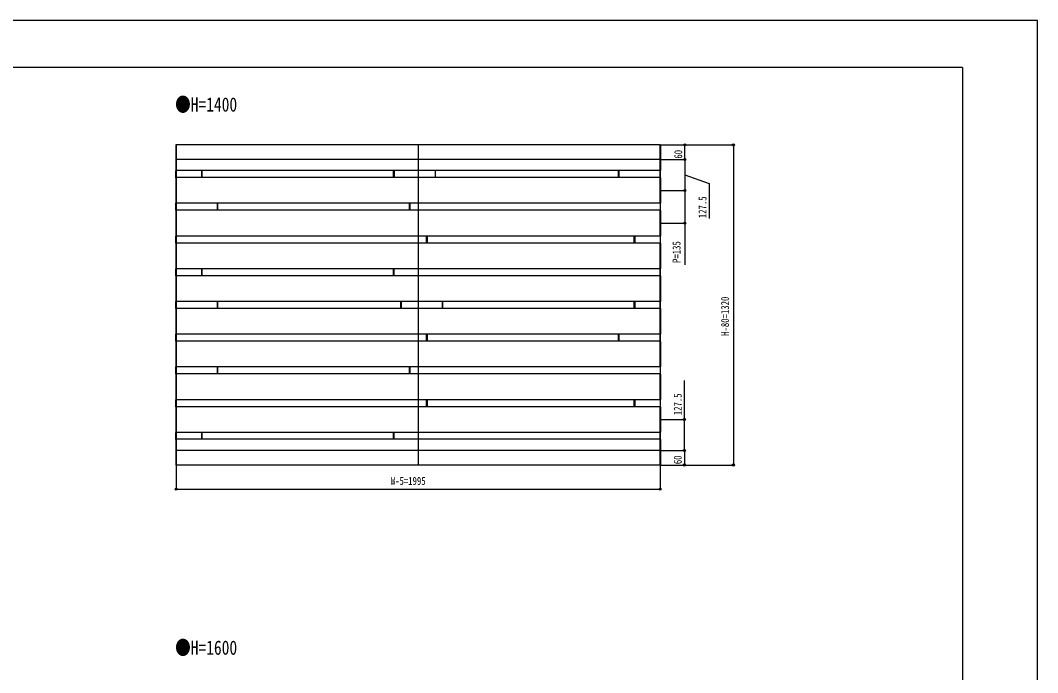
# Model space of a CAD drawing. Units: millimetres, scale not verified. Extents: x -4205 to 4205, y -2970 to 2970.
# Drawn here: x 11 to 4205, y 280 to 2970 of the extents above; entities that cross this region are included whole.
import ezdxf
from ezdxf.enums import TextEntityAlignment as Align

# ---------------------------------------------------------------- set-up
doc = ezdxf.new("R2010")
doc.units = ezdxf.units.MM
doc.header["$LTSCALE"] = 16
for name, color, linetype in [('0-1_USER1', 3, 'Continuous'), ('0-2_YKK_12', 2, 'Continuous'), ('0-3_YKK_A1', 4, 'Continuous'), ('0-4_YKK_D', 6, 'Continuous'), ('0-5_YKK_ZWAK', 7, 'Continuous')]:
    doc.layers.add(name, color=color, linetype=linetype)
doc.styles.add('ＭＳ ゴシック', font='')
doc.styles.get('ＭＳ ゴシック').set_extended_font_data('MS Gothic')

msp = doc.modelspace()

# ---------------------------------------------------------------- linework, layer by layer
at = {"layer": '0-2_YKK_12'}
msp.add_line((1650.92, 2458.54), (1650.92, 1133.54), dxfattribs=at)
at = {"layer": '0-3_YKK_A1'}
for p, q in [((651.42, 2455.48), (651.42, 2350.6)), ((2648.42, 2456.04), (653.42, 2456.04)), ((653.42, 2456.04), (653.42, 1136.04)), ((2648.42, 2456.04), (2648.42, 1136.04)), ((2650.42, 2455.48), (2650.42, 2350.6)), ((2648.42, 2396.04), (653.42, 2396.04)), ((651.42, 2321.1), (651.42, 2349.98)), ((653.42, 2349.54), (652.36, 2349.61)), ((653.42, 2321.54), (653.42, 2350.04)), ((2648.42, 2350.04), (653.42, 2350.04)), ((757.92, 2350.04), (757.92, 2321.54)), ((759.92, 2321.54), (759.92, 2350.04)), ((1549.42, 2321.54), (1549.42, 2350.04)), ((1551.42, 2350.04), (1551.42, 2321.54)), ((1720.92, 2350.04), (1720.92, 2321.54)), ((2476.92, 2321.54), (2476.92, 2350.04)), ((2478.92, 2350.04), (2478.92, 2321.54)), ((2648.42, 2321.54), (2648.42, 2350.04)), ((2648.42, 2349.54), (2649.48, 2349.61)), ((2650.42, 2321.1), (2650.42, 2349.98)), ((651.42, 2320.98), (651.42, 2216.1)), ((2648.42, 2321.54), (653.42, 2321.54)), ((2650.42, 2320.98), (2650.42, 2216.1)), ((651.42, 2186.6), (651.42, 2186.79)), ((651.42, 2185.98), (651.42, 2081.1)), ((653.42, 2215.04), (652.36, 2215.11)), ((2648.42, 2215.54), (653.42, 2215.54)), ((2648.42, 2186.54), (653.42, 2186.54)), ((822.92, 2215.54), (822.92, 2186.54)), ((824.92, 2186.6), (824.92, 2186.79)), ((1613.92, 2215.48), (1613.92, 2186.6)), ((1615.92, 2186.54), (1615.92, 2215.54)), ((1615.92, 2215.54), (1615.92, 2186.54)), ((1615.92, 2215.54), (1615.92, 2186.54)), ((2648.42, 2215.04), (2649.48, 2215.11)), ((2650.42, 2186.6), (2650.42, 2186.79)), ((2650.42, 2185.98), (2650.42, 2081.1)), ((653.42, 2080.04), (652.36, 2080.11)), ((2648.42, 2080.54), (653.42, 2080.54)), ((1685.92, 2051.54), (1685.92, 2080.54)), ((1685.92, 2080.54), (1685.92, 2051.54)), ((1685.92, 2080.54), (1685.92, 2051.54)), ((1687.92, 2080.48), (1687.92, 2051.6)), ((2543.92, 2080.17), (2543.92, 2051.67)), ((2648.42, 2080.04), (2649.48, 2080.11)), ((651.42, 2051.6), (651.42, 2051.79)), ((651.42, 2051.6), (651.42, 2051.79)), ((651.42, 2050.98), (651.42, 1946.1)), ((2648.42, 2051.54), (653.42, 2051.54)), ((2541.92, 2051.6), (2541.92, 2051.79)), ((2650.42, 2051.6), (2650.42, 2051.79)), ((2650.42, 2050.98), (2650.42, 1946.1)), ((653.42, 1945.04), (652.36, 1945.11)), ((2648.42, 1945.54), (653.42, 1945.54)), ((757.92, 1945.29), (757.92, 1916.79)), ((759.92, 1916.79), (759.92, 1945.29)), ((1550.92, 1945.54), (1550.92, 1916.54)), ((2648.42, 1916.79), (2648.42, 1945.29)), ((2648.42, 1945.04), (2649.48, 1945.11)), ((2650.42, 1916.35), (2650.42, 1945.23)), ((651.42, 1916.6), (651.42, 1916.79)), ((651.42, 1915.98), (651.42, 1811.1)), ((2648.42, 1916.54), (653.42, 1916.54)), ((1548.92, 1916.6), (1548.92, 1916.79)), ((2650.42, 1915.98), (2650.42, 1811.1)), ((651.42, 1781.35), (651.42, 1810.23)), ((653.42, 1810.04), (652.36, 1810.11)), ((2648.42, 1810.54), (653.42, 1810.54)), ((653.42, 1781.79), (653.42, 1810.29)), ((822.92, 1810.54), (822.92, 1781.54)), ((1578.92, 1810.29), (1578.92, 1810.48)), ((1578.92, 1781.79), (1578.92, 1810.29)), ((1580.92, 1810.54), (1580.92, 1781.54)), ((1750.42, 1810.54), (1750.42, 1781.54)), ((1752.42, 1810.29), (1752.42, 1810.48)), ((1752.42, 1781.79), (1752.42, 1810.29)), ((2541.92, 1781.79), (2541.92, 1810.29)), ((2543.92, 1810.29), (2543.92, 1781.79)), ((2648.42, 1781.79), (2648.42, 1810.29)), ((2648.42, 1810.04), (2649.48, 1810.11)), ((2650.42, 1781.35), (2650.42, 1810.23)), ((651.42, 1780.98), (651.42, 1676.1)), ((2648.42, 1781.54), (653.42, 1781.54)), ((824.92, 1781.6), (824.92, 1781.79)), ((1578.92, 1781.6), (1578.92, 1781.79)), ((1752.42, 1781.6), (1752.42, 1781.79)), ((2650.42, 1780.98), (2650.42, 1676.1)), ((651.42, 1646.6), (651.42, 1646.79)), ((651.42, 1646.6), (651.42, 1646.79)), ((651.42, 1645.98), (651.42, 1541.1)), ((653.42, 1675.04), (652.36, 1675.11)), ((2648.42, 1675.54), (653.42, 1675.54)), ((2648.42, 1646.54), (653.42, 1646.54)), ((1685.92, 1646.54), (1685.92, 1675.54)), ((1685.92, 1675.54), (1685.92, 1646.54)), ((1685.92, 1675.54), (1685.92, 1646.54)), ((1687.92, 1675.48), (1687.92, 1646.6)), ((2476.92, 1646.79), (2476.92, 1675.29)), ((2478.92, 1675.29), (2478.92, 1646.79)), ((2648.42, 1646.79), (2648.42, 1675.29)), ((2648.42, 1675.04), (2649.48, 1675.11)), ((2650.42, 1646.35), (2650.42, 1675.23)), ((2650.42, 1645.98), (2650.42, 1541.1)), ((651.42, 1511.6), (651.42, 1511.79)), ((651.42, 1510.98), (651.42, 1406.1)), ((653.42, 1540.04), (652.36, 1540.11)), ((2648.42, 1511.54), (653.42, 1511.54)), ((2648.42, 1540.54), (653.51, 1540.54)), ((822.92, 1540.54), (822.92, 1511.54)), ((824.92, 1511.6), (824.92, 1511.79)), ((1613.92, 1540.48), (1613.92, 1511.6)), ((1615.92, 1511.54), (1615.92, 1540.54)), ((1615.92, 1540.54), (1615.92, 1511.54)), ((1615.92, 1540.54), (1615.92, 1511.54)), ((2648.42, 1540.04), (2649.48, 1540.11)), ((2650.42, 1511.6), (2650.42, 1511.79)), ((2650.42, 1510.98), (2650.42, 1406.1)), ((653.42, 1405.04), (652.36, 1405.11)), ((2648.51, 1405.54), (653.51, 1405.54)), ((1685.92, 1376.54), (1685.92, 1405.54)), ((1685.92, 1405.54), (1685.92, 1376.54)), ((1685.92, 1405.54), (1685.92, 1376.54)), ((1687.92, 1405.48), (1687.92, 1376.6)), ((2543.92, 1405.54), (2543.92, 1376.67)), ((2648.42, 1405.04), (2649.48, 1405.11)), ((651.42, 1376.6), (651.42, 1376.79)), ((651.42, 1375.98), (651.42, 1271.1)), ((2648.42, 1376.54), (653.42, 1376.54)), ((2541.92, 1376.6), (2541.92, 1376.79)), ((2650.42, 1376.6), (2650.42, 1376.79)), ((2650.42, 1375.98), (2650.42, 1271.1)), ((653.42, 1270.04), (652.36, 1270.11)), ((2648.42, 1270.54), (653.42, 1270.54)), ((757.92, 1270.54), (757.92, 1242.04)), ((759.92, 1242.04), (759.92, 1270.54)), ((1548.92, 1242.04), (1548.92, 1270.54)), ((1550.92, 1270.54), (1550.92, 1242.04)), ((2648.42, 1242.04), (2648.42, 1270.54)), ((2648.42, 1270.04), (2649.48, 1270.11)), ((2650.42, 1241.6), (2650.42, 1270.48)), ((651.42, 1241.85), (651.42, 1242.04)), ((651.42, 1241.48), (651.42, 1136.6)), ((2648.42, 1242.04), (653.42, 1242.04)), ((2650.42, 1241.48), (2650.42, 1136.6)), ((2648.42, 1196.04), (653.42, 1196.04)), ((653.42, 1135.54), (652.36, 1135.61)), ((2648.42, 1136.04), (653.42, 1136.04)), ((2648.42, 1135.54), (2649.48, 1135.61))]:
    msp.add_line(p, q, dxfattribs=at)
for points in [[(653.42, 2349.54), (653.42, 2455.54), (653.42, 2456.54), (652.36, 2456.48)], [(2648.42, 2349.54), (2648.42, 2455.54), (2648.42, 2456.54), (2649.48, 2456.48)], [(1722.92, 2321.54), (1722.92, 2350.04), (1722.92, 2350.23)], [(653.42, 2215.04), (653.42, 2321.04), (653.42, 2322.04), (652.36, 2321.98)], [(2648.42, 2215.04), (2648.42, 2321.04), (2648.42, 2322.04), (2649.48, 2321.98)], [(651.42, 2186.79), (651.42, 2215.29), (651.42, 2215.48)], [(653.42, 2080.04), (653.42, 2186.04), (653.42, 2187.04), (652.36, 2186.98)], [(824.92, 2186.79), (824.92, 2215.29), (824.92, 2215.48)], [(2648.42, 2080.04), (2648.42, 2186.04), (2648.42, 2187.04), (2649.48, 2186.98)], [(2650.42, 2186.79), (2650.42, 2215.29), (2650.42, 2215.48)], [(651.42, 2051.79), (651.42, 2080.29), (651.42, 2080.48)], [(651.42, 2051.79), (651.42, 2080.29), (651.42, 2080.48)], [(2541.92, 2051.79), (2541.92, 2080.29), (2541.92, 2080.48)], [(2650.42, 2051.79), (2650.42, 2080.29), (2650.42, 2080.48)], [(653.42, 1945.04), (653.42, 2051.04), (653.42, 2052.04), (652.36, 2051.98)], [(2648.42, 1945.04), (2648.42, 2051.04), (2648.42, 2052.04), (2649.48, 2051.98)], [(651.42, 1916.79), (651.42, 1945.29), (651.42, 1945.48)], [(1548.92, 1916.79), (1548.92, 1945.29), (1548.92, 1945.48)], [(653.42, 1810.04), (653.42, 1916.04), (653.42, 1917.04), (652.36, 1916.98)], [(2648.42, 1810.04), (2648.42, 1916.04), (2648.42, 1917.04), (2649.48, 1916.98)], [(824.92, 1781.79), (824.92, 1810.29), (824.92, 1810.48)], [(653.42, 1675.04), (653.42, 1781.04), (653.42, 1782.04), (652.36, 1781.98)], [(2648.42, 1675.04), (2648.42, 1781.04), (2648.42, 1782.04), (2649.48, 1781.98)], [(651.42, 1646.79), (651.42, 1675.29), (651.42, 1675.48)], [(651.42, 1646.79), (651.42, 1675.29), (651.42, 1675.48)], [(653.42, 1540.04), (653.42, 1646.04), (653.42, 1647.04), (652.36, 1646.98)], [(2648.42, 1540.04), (2648.42, 1646.04), (2648.42, 1647.04), (2649.48, 1646.98)], [(651.42, 1511.79), (651.42, 1540.29), (651.42, 1540.48)], [(653.42, 1405.04), (653.42, 1511.04), (653.42, 1512.04), (652.36, 1511.98)], [(824.92, 1511.79), (824.92, 1540.29), (824.92, 1540.48)], [(2648.42, 1405.04), (2648.42, 1511.04), (2648.42, 1512.04), (2649.48, 1511.98)], [(2650.42, 1511.79), (2650.42, 1540.29), (2650.42, 1540.48)], [(651.42, 1376.79), (651.42, 1405.29), (651.42, 1405.48)], [(2541.92, 1376.79), (2541.92, 1405.29), (2541.92, 1405.48)], [(2650.42, 1376.79), (2650.42, 1405.29), (2650.42, 1405.48)], [(653.42, 1270.04), (653.42, 1376.04), (653.42, 1377.04), (652.36, 1376.98)], [(2648.42, 1270.04), (2648.42, 1376.04), (2648.42, 1377.04), (2649.48, 1376.98)], [(651.42, 1242.04), (651.42, 1270.54), (651.42, 1270.73)], [(653.42, 1135.54), (653.42, 1241.54), (653.42, 1242.54), (652.36, 1242.48)], [(2648.42, 1135.54), (2648.42, 1241.54), (2648.42, 1242.54), (2649.48, 1242.48)]]:
    msp.add_lwpolyline(points, dxfattribs=at)
for centre, start, end in [((652.42, 2455.48), 93.5, 180), ((2649.42, 2455.48), 0, 86.5), ((652.42, 2350.6), 180, 266.5), ((652.42, 2349.98), 161.75799, 180), ((2649.42, 2350.6), 273.5, 0), ((2649.42, 2349.98), 0.00001, 18.24199), ((652.42, 2320.98), 93.5, 180), ((652.42, 2321.1), 180, 183.61382), ((2649.42, 2320.98), 0, 86.5), ((2649.42, 2321.1), 341.75799, 0), ((652.42, 2216.1), 180, 266.5), ((652.42, 2215.48), 161.75799, 176.38618), ((652.42, 2215.48), 176.38618, 180), ((652.42, 2185.98), 93.5, 180), ((652.42, 2186.6), 180, 183.61382), ((652.42, 2186.6), 183.61382, 198.24201), ((823.92, 2215.48), 0, 3.61382), ((823.92, 2186.6), 356.38618, 0), ((1614.92, 2215.48), 176.38618, 180), ((1614.92, 2186.6), 180, 183.61382), ((2649.42, 2216.1), 273.5, 0), ((2649.42, 2185.98), 0, 86.5), ((2649.42, 2215.48), 3.61382, 18.24201), ((2649.42, 2186.6), 341.75799, 356.38618), ((2649.42, 2215.48), 0, 3.61382), ((2649.42, 2186.6), 356.38618, 0), ((652.42, 2081.1), 180, 266.5), ((652.42, 2080.48), 161.75799, 176.38618), ((652.42, 2080.48), 161.75799, 176.38618), ((652.42, 2080.48), 176.38618, 180), ((652.42, 2080.48), 176.38618, 180), ((1686.92, 2080.48), 0, 3.61382), ((2542.92, 2080.48), 176.38618, 180), ((2649.42, 2081.1), 273.5, 0), ((2649.42, 2080.48), 3.61382, 18.24201), ((2649.42, 2080.48), 0, 3.61382), ((652.42, 2050.98), 93.5, 180), ((652.42, 2051.6), 180, 183.61382), ((652.42, 2051.6), 180, 183.61382), ((652.42, 2051.6), 183.61382, 198.24201), ((652.42, 2051.6), 183.61382, 198.24201), ((1686.92, 2051.6), 356.38618, 0), ((2542.92, 2051.6), 180, 183.61382), ((2649.42, 2050.98), 0, 86.5), ((2649.42, 2051.6), 341.75799, 356.38618), ((2649.42, 2051.6), 356.38618, 0), ((652.42, 1946.1), 180, 266.5), ((652.42, 1945.48), 161.75799, 176.38618), ((652.42, 1945.48), 176.38618, 180), ((1549.92, 1945.48), 176.38618, 180), ((2649.42, 1946.1), 273.5, 0), ((2649.42, 1945.23), 0, 25.97834), ((652.42, 1915.98), 93.5, 180), ((652.42, 1916.6), 180, 183.61382), ((652.42, 1916.6), 183.61382, 198.24201), ((1549.92, 1916.6), 180, 183.61382), ((2649.42, 1915.98), 0, 86.5), ((2649.42, 1916.35), 349.16208, 0), ((652.42, 1811.1), 180, 266.5), ((652.42, 1810.23), 154.02166, 180), ((823.92, 1810.48), 0, 3.61382), ((1579.92, 1810.48), 176.38618, 180), ((1751.42, 1810.48), 0, 3.61382), ((2649.42, 1811.1), 273.5, 0), ((2649.42, 1810.23), 0, 25.97834), ((652.42, 1780.98), 93.5, 180), ((652.42, 1781.35), 180, 190.83792), ((823.92, 1781.6), 356.38618, 0), ((1579.92, 1781.6), 180, 183.61382), ((1751.42, 1781.6), 356.38618, 0), ((2649.42, 1780.98), 0, 86.5), ((2649.42, 1781.35), 349.16208, 0), ((652.42, 1676.1), 180, 266.5), ((652.42, 1675.48), 161.75799, 176.38618), ((652.42, 1675.48), 161.75799, 176.38618), ((652.42, 1675.48), 176.38618, 180), ((652.42, 1675.48), 176.38618, 180), ((652.42, 1645.98), 93.5, 180), ((652.42, 1646.6), 180, 183.61382), ((652.42, 1646.6), 180, 183.61382), ((652.42, 1646.6), 183.61382, 198.24201), ((652.42, 1646.6), 183.61382, 198.24201), ((1686.92, 1675.48), 0, 3.61382), ((1686.92, 1646.6), 356.38618, 0), ((2649.42, 1676.1), 273.5, 0), ((2649.42, 1645.98), 0, 86.5), ((2649.42, 1675.23), 0, 25.97834), ((2649.42, 1646.35), 349.16208, 0), ((652.42, 1541.1), 180, 266.5), ((652.42, 1540.48), 161.75799, 176.38618), ((652.42, 1540.48), 176.38618, 180), ((652.42, 1510.98), 93.5, 180), ((652.42, 1511.6), 180, 183.61382), ((652.42, 1511.6), 183.61382, 198.24201), ((823.92, 1540.48), 0, 3.61382), ((823.92, 1511.6), 356.38618, 0), ((1614.92, 1540.48), 176.38618, 180), ((1614.92, 1511.6), 180, 183.61382), ((2649.42, 1541.1), 273.5, 0), ((2649.42, 1510.98), 0, 86.5), ((2649.42, 1540.48), 3.61382, 18.24201), ((2649.42, 1511.6), 341.75799, 356.38618), ((2649.42, 1540.48), 0, 3.61382), ((2649.42, 1511.6), 356.38618, 0), ((652.42, 1406.1), 180, 266.5), ((652.42, 1405.48), 161.75799, 176.38618), ((652.42, 1405.48), 176.38618, 180), ((1686.92, 1405.48), 0, 3.61382), ((2542.92, 1405.48), 176.38618, 180), ((2649.42, 1406.1), 273.5, 0), ((2649.42, 1405.48), 3.61382, 18.24201), ((2649.42, 1405.48), 0, 3.61382), ((652.42, 1375.98), 93.5, 180), ((652.42, 1376.6), 180, 183.61382), ((652.42, 1376.6), 183.61382, 198.24201), ((1686.92, 1376.6), 356.38618, 0), ((2542.92, 1376.6), 180, 183.61382), ((2649.42, 1375.98), 0, 86.5), ((2649.42, 1376.6), 341.75799, 356.38618), ((2649.42, 1376.6), 356.38618, 0), ((652.42, 1271.1), 180, 266.5), ((652.42, 1270.73), 161.75799, 176.38618), ((652.42, 1270.73), 176.38618, 180), ((2649.42, 1271.1), 273.5, 0), ((2649.42, 1270.48), 0, 18.24201), ((652.42, 1241.48), 93.5, 180), ((652.42, 1241.85), 180, 183.61382), ((652.42, 1241.85), 183.61382, 190.83792), ((2649.42, 1241.48), 0, 86.5), ((2649.42, 1241.6), 356.38618, 0), ((652.42, 1136.6), 180, 266.5), ((2649.42, 1136.6), 273.5, 0)]:
    msp.add_arc(centre, 1, start, end, dxfattribs=at)
at = {"layer": '0-4_YKK_D'}
for p, q in [((2649.42, 2456.04), (2951.42, 2456.04)), ((2649.42, 2456.04), (2751.42, 2456.04)), ((2750.42, 2396.04), (2750.42, 2456.04)), ((2950.42, 2456.04), (2950.42, 1136.04)), ((2649.42, 2396.04), (2751.42, 2396.04)), ((2649.42, 2396.04), (2751.42, 2396.04)), ((2750.42, 2396.04), (2750.42, 2268.54)), ((2653.92, 2268.54), (2751.42, 2268.54)), ((2653.92, 2268.54), (2751.42, 2268.54)), ((2653.92, 2133.54), (2751.42, 2133.54)), ((2653.92, 1323.54), (2749.42, 1323.54)), ((2649.42, 1196.04), (2749.42, 1196.04)), ((2649.51, 1196.04), (2749.42, 1196.04)), ((2748.42, 1196.04), (2748.42, 1136.04)), ((653.42, 1135.04), (653.42, 1035.04)), ((2648.42, 1135.04), (2648.42, 1035.04)), ((2649.42, 1136.04), (2951.42, 1136.04)), ((2649.51, 1136.04), (2749.42, 1136.04)), ((653.42, 1036.04), (2648.42, 1036.04))]:
    msp.add_line(p, q, dxfattribs=at)
for points in [[(2750.42, 2332.29), (2850.42, 2296.57), (2850.42, 2152.97)], [(2750.42, 2268.54), (2750.42, 2133.54), (2750.42, 1961.34)], [(2748.42, 1196.04), (2748.42, 1323.54), (2748.42, 1484.14)]]:
    msp.add_lwpolyline(points, dxfattribs=at)
for centre in [(2750.42, 2456.04), (2950.42, 2456.04), (2750.42, 2396.04), (2750.42, 2396.04), (2750.42, 2268.54), (2750.42, 2268.54), (2750.42, 2133.54), (2748.42, 1323.54), (2748.42, 1196.04), (2748.42, 1196.04), (2748.42, 1136.04), (2950.42, 1136.04), (653.42, 1036.04), (2648.42, 1036.04)]:
    msp.add_circle(centre, 4.25, dxfattribs=at)
at = {"layer": '0-5_YKK_ZWAK'}
for q in [(-3904.98, 2775), (3895.02, -2525)]:
    msp.add_line((3895.02, 2775), q, dxfattribs=at)
msp.add_lwpolyline([(-4205, -2970), (4205, -2970), (4205, 2970), (-4205, 2970)], close=True, dxfattribs=at)

# ---------------------------------------------------------------- texts
at = {"layer": '0-1_USER1', "style": 'ＭＳ ゴシック', "width": 0.8}
for s, p in [('●H=1400', (649.16, 2576.04)), ('●H=1600', (649.16, 336.04))]:
    msp.add_text(s, height=58.65, dxfattribs=at).set_placement(p, align=Align.BOTTOM_LEFT)
at = {"layer": '0-4_YKK_D', "style": 'ＭＳ ゴシック', "width": 0.8}
for s, p in [('60', (2749.42, 2399.64)), ('127.5', (2849.42, 2153.97)), ('P=135', (2742.42, 1969.34)), ('H-80=1320', (2942.42, 1668.84)), ('127.5', (2747.42, 1341.54)), ('60', (2747.42, 1139.64))]:
    msp.add_text(s, height=32.99, rotation=90, dxfattribs=at).set_placement(p, align=Align.BOTTOM_LEFT)
msp.add_text('W-5=1995', height=32.99, dxfattribs=at).set_placement((1538.12, 1044.04), align=Align.BOTTOM_LEFT)

doc.saveas('drawing.dxf')
